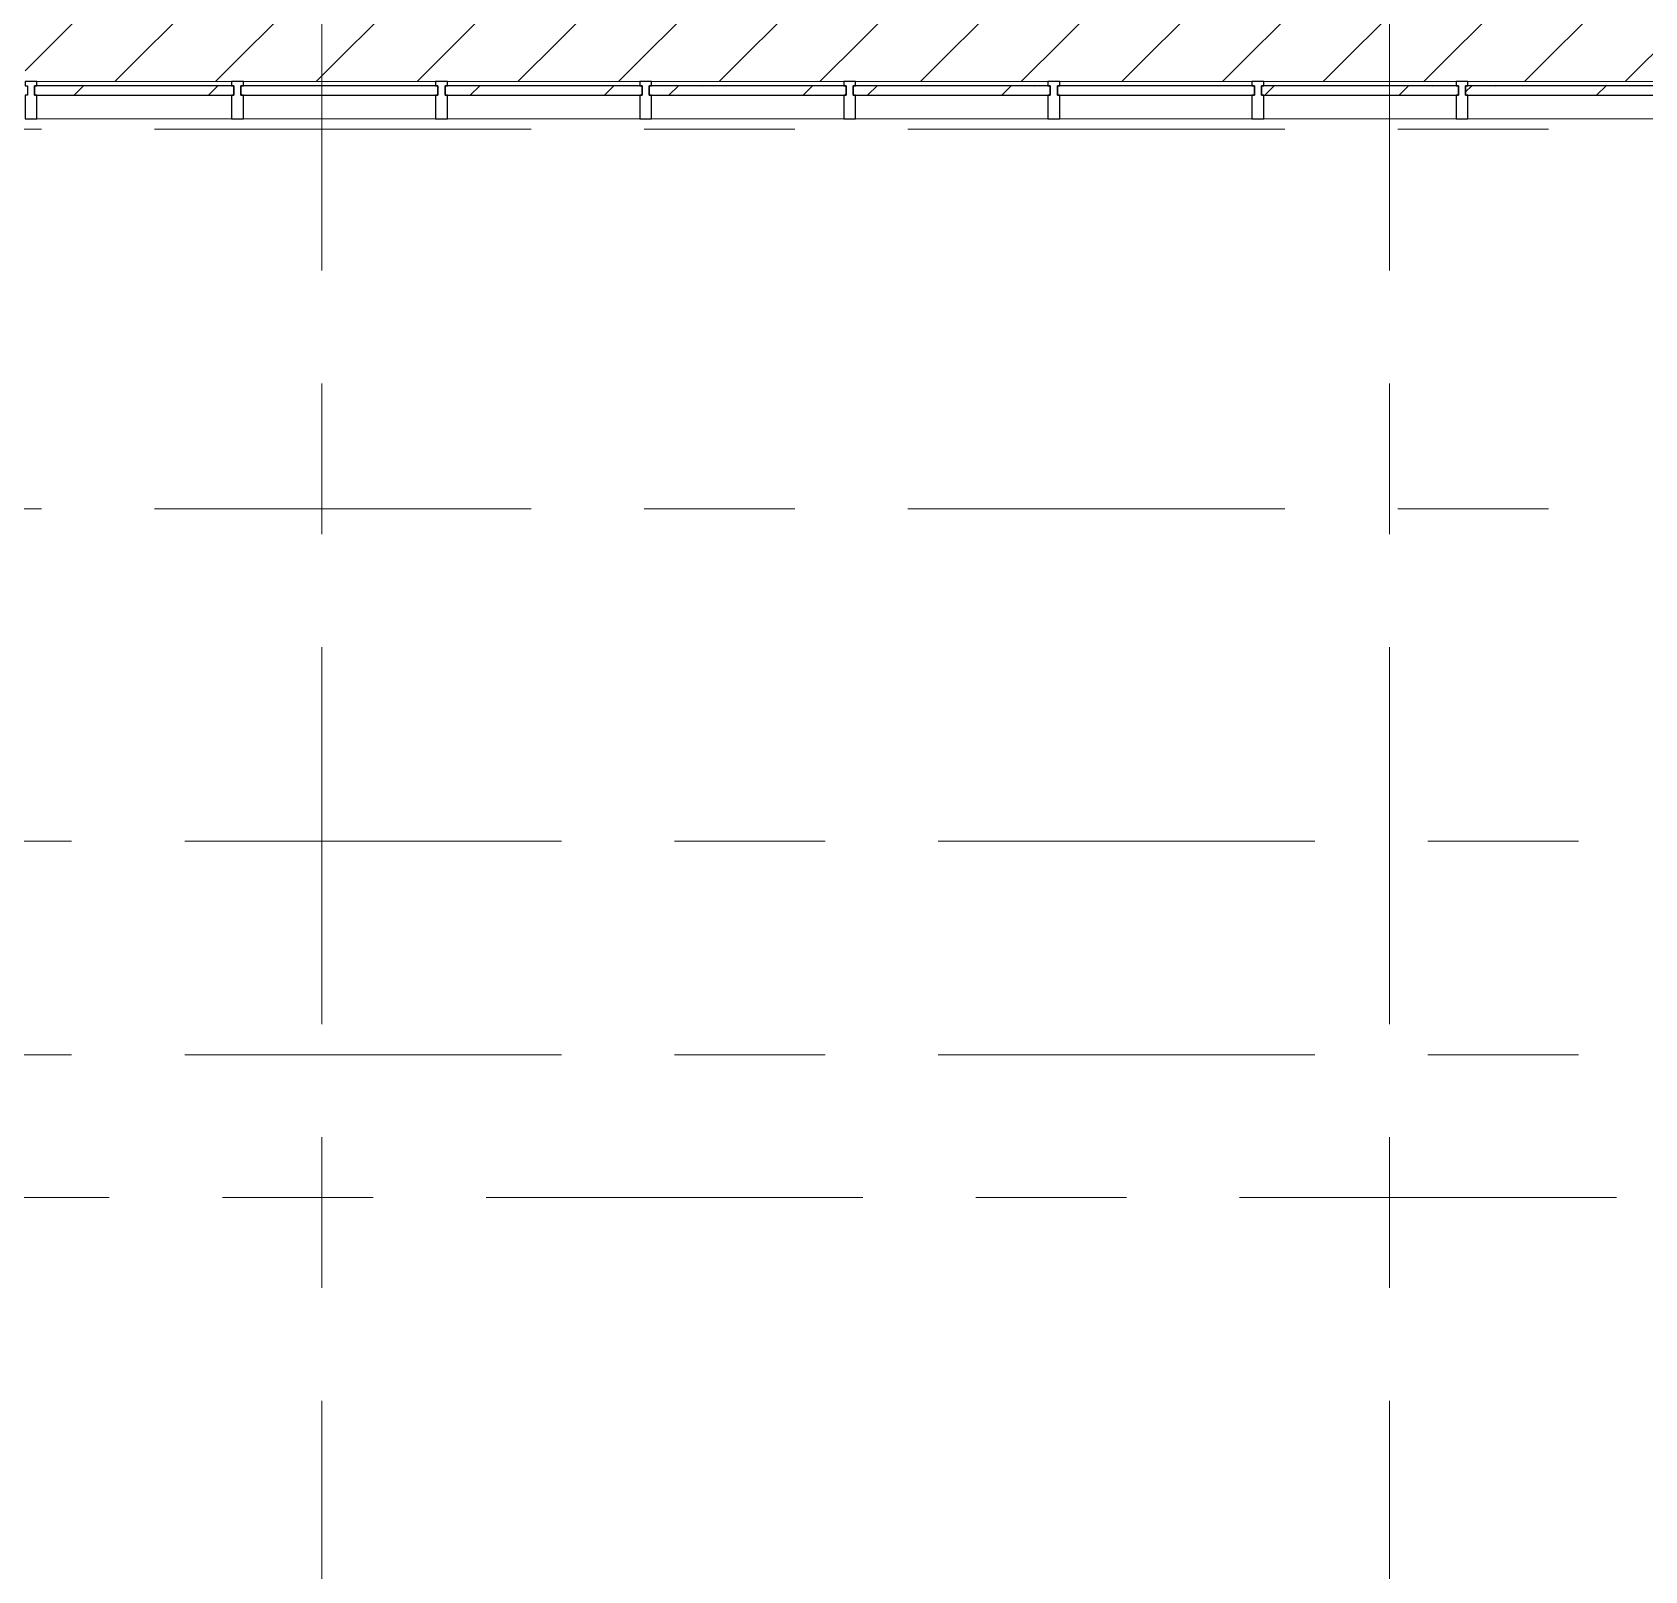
# Model space of a CAD drawing. Header units: millimetres. Extents: x -3456 to 185767, y -8553 to 29000.
# Drawn here: x 6791 to 13585, y 8927 to 15408 of the extents above; entities that cross this region are included whole.
import ezdxf

# ---------------------------------------------------------------- set-up
doc = ezdxf.new("R2010")
doc.units = ezdxf.units.MM
doc.linetypes.add('Осевая', pattern=[3175, 635, -476.25, 1587.5, -476.25])
for name, color, linetype, lineweight in [('A-DETL', 7, 'Continuous', 9), ('A-GLAZ-CURT', 7, 'Continuous', 9), ('A-GLAZ-CURT-1', 7, 'Continuous', 25), ('A-GLAZ-CWMG', 7, 'Continuous', 9), ('A-GLAZ-CWMG-1', 7, 'Continuous', 25), ('Оси-2', 7, 'Осевая', 9)]:
    doc.layers.add(name, color=color, linetype=linetype, lineweight=lineweight)
doc.layers.add('A-DETL-GENF-1', color=7, linetype='Continuous', lineweight=9, true_color=0xc0c0c0)

# ---------------------------------------------------------------- blocks, each defined once
blk = doc.blocks.new('Системная панель - Стекло - 40мм-23997895-План заполнения и маркировки дверных проемов 2 этажа в осях 1-12')
at = {"layer": 'A-GLAZ-CURT'}
h = blk.add_hatch(dxfattribs=at)
h.set_pattern_fill('FP_81', color=256, style=0, pattern_type=2)
h.set_pattern_definition([(45, (-7320, -15083), (-282.843, 282.843), [200, -600]), (45, (-7520, -15183), (-282.843, 282.843), [600, -200]), (45, (-7120, -15283), (-282.843, 282.843), [200, -600])])
h.paths.add_polyline_path([(-420, -40), (420, -40), (420, 0), (-420, 0)])
at = {"layer": 'A-GLAZ-CURT-1'}
for p, q in [((420, 0), (-420, 0)), ((-420, 0), (-420, -40)), ((420, -40), (420, 0)), ((-420, -40), (420, -40))]:
    blk.add_line(p, q, dxfattribs=at)
blk = doc.blocks.new('Прямоугольный импост - Импост структурный с накладкой - 160мм-23771928-План заполнения и маркировки дверных проемов 2 этажа в осях 1-12')
at = {"layer": 'A-GLAZ-CWMG'}
for p, q in [((7630, 15200), (6810, 15200)), ((7630, 15043), (6810, 15043))]:
    blk.add_line(p, q, dxfattribs=at)
blk = doc.blocks.new('Прямоугольный импост - Импост структурный с накладкой - 160мм-23997897-План заполнения и маркировки дверных проемов 2 этажа в осях 1-12')
at = {"layer": 'A-GLAZ-CWMG-1'}
for p, q in [((0, 140), (-50, 140)), ((-50, 140), (-50, 40)), ((0, 40), (0, 140)), ((-50, 40), (-40, 40)), ((-40, 0), (-50, 0)), ((-50, 0), (-50, -17)), ((-40, 40), (-40, 0)), ((-10, 0), (-10, 40)), ((-10, 40), (0, 40)), ((0, 0), (-10, 0)), ((0, -17), (0, 0)), ((-50, -17), (0, -17))]:
    blk.add_line(p, q, dxfattribs=at)
blk = doc.blocks.new('Системная панель - Стекло - 40мм-23997898-План заполнения и маркировки дверных проемов 2 этажа в осях 1-12')
at = {"layer": 'A-GLAZ-CURT'}
h = blk.add_hatch(dxfattribs=at)
h.set_pattern_fill('FP_82', color=256, style=0, pattern_type=2)
h.set_pattern_definition([(45, (-13350.13, -15083), (-282.843, 282.843), [200, -600]), (45, (-13550.13, -15183), (-282.843, 282.843), [600, -200]), (45, (-13150.13, -15283), (-282.843, 282.843), [200, -600])])
h.paths.add_polyline_path([(311.9, -40), (420.1, -40), (420.1, 0), (-420.1, 0), (-420.1, -40)])
at = {"layer": 'A-GLAZ-CURT-1'}
for p, q in [((420.1, 0), (-420.1, 0)), ((-420.1, 0), (-420.1, -40)), ((420.1, -40), (420.1, 0)), ((-420.1, -40), (420.1, -40))]:
    blk.add_line(p, q, dxfattribs=at)
blk = doc.blocks.new('Прямоугольный импост - Импост структурный с накладкой - 160мм-23771920-План заполнения и маркировки дверных проемов 2 этажа в осях 1-12')
at = {"layer": 'A-GLAZ-CWMG'}
for p, q in [((13660.3, 15200), (12840, 15200)), ((13660.3, 15043), (12840, 15043))]:
    blk.add_line(p, q, dxfattribs=at)
blk = doc.blocks.new('Прямоугольный импост - Импост структурный с накладкой - 160мм-23997894-План заполнения и маркировки дверных проемов 2 этажа в осях 1-12')
at = {"layer": 'A-GLAZ-CWMG-1'}
for p, q in [((-25, 40), (-25, 140)), ((-25, 140), (25, 140)), ((25, 140), (25, 40)), ((-15, 40), (-25, 40)), ((-25, -17), (-25, 0)), ((-25, 0), (-15, 0)), ((-15, 0), (-15, 40)), ((15, 40), (15, 0)), ((25, 40), (15, 40)), ((15, 0), (25, 0)), ((25, 0), (25, -17)), ((25, -17), (-25, -17))]:
    blk.add_line(p, q, dxfattribs=at)
blk = doc.blocks.new('Системная панель - Стекло - 40мм-23997899-План заполнения и маркировки дверных проемов 2 этажа в осях 1-12')
at = {"layer": 'A-GLAZ-CURT-1'}
for p, q in [((415, 0), (-415, 0)), ((-415, 0), (-415, -40)), ((415, -40), (415, 0)), ((-415, -40), (415, -40))]:
    blk.add_line(p, q, dxfattribs=at)
blk = doc.blocks.new('Прямоугольный импост - Импост структурный с накладкой - 160мм-23771909-План заполнения и маркировки дверных проемов 2 этажа в осях 1-12')
at = {"layer": 'A-GLAZ-CWMG'}
for p, q in [((11930, 15200), (11120, 15200)), ((11930, 15043), (11120, 15043))]:
    blk.add_line(p, q, dxfattribs=at)
blk = doc.blocks.new('Системная панель - Стекло - 40мм-V69-План заполнения и маркировки дверных проемов 2 этажа в осях 1-12')
at = {"layer": 'A-GLAZ-CURT'}
h = blk.add_hatch(dxfattribs=at)
h.set_pattern_fill('FP_84', color=256, style=0, pattern_type=2)
h.set_pattern_definition([(45, (-9045, -15083), (-282.843, 282.843), [200, -600]), (45, (-9245, -15183), (-282.843, 282.843), [600, -200]), (45, (-8845, -15283), (-282.843, 282.843), [200, -600])])
h.paths.add_polyline_path([(415, -40), (415, 0), (-415, 0), (-415, -40)])
at = {"layer": 'A-GLAZ-CURT-1'}
for p, q in [((415, 0), (-415, 0)), ((-415, 0), (-415, -40)), ((415, -40), (415, 0)), ((-415, -40), (415, -40))]:
    blk.add_line(p, q, dxfattribs=at)
blk = doc.blocks.new('Системная панель - Стекло - 40мм-V70-План заполнения и маркировки дверных проемов 2 этажа в осях 1-12')
at = {"layer": 'A-GLAZ-CURT'}
h = blk.add_hatch(dxfattribs=at)
h.set_pattern_fill('FP_85', color=256, style=0, pattern_type=2)
h.set_pattern_definition([(45, (-9905, -15083), (-282.843, 282.843), [200, -600]), (45, (-10105, -15183), (-282.843, 282.843), [600, -200]), (45, (-9705, -15283), (-282.843, 282.843), [200, -600])])
h.paths.add_polyline_path([(-415, -40), (415, -40), (415, 0), (-415, 0)])
at = {"layer": 'A-GLAZ-CURT-1'}
for p, q in [((415, 0), (-415, 0)), ((-415, 0), (-415, -40)), ((415, -40), (415, 0)), ((-415, -40), (415, -40))]:
    blk.add_line(p, q, dxfattribs=at)
blk = doc.blocks.new('Системная панель - Стекло - 40мм-V71-План заполнения и маркировки дверных проемов 2 этажа в осях 1-12')
at = {"layer": 'A-GLAZ-CURT-1'}
for p, q in [((415, 0), (-415, 0)), ((-415, 0), (-415, -40)), ((415, -40), (415, 0)), ((-415, -40), (415, -40))]:
    blk.add_line(p, q, dxfattribs=at)
blk = doc.blocks.new('Системная панель - Стекло - 40мм-V72-План заполнения и маркировки дверных проемов 2 этажа в осях 1-12')
at = {"layer": 'A-GLAZ-CURT'}
h = blk.add_hatch(dxfattribs=at)
h.set_pattern_fill('FP_86', color=256, style=0, pattern_type=2)
h.set_pattern_definition([(45, (-12485, -15083), (-282.843, 282.843), [200, -600]), (45, (-12685, -15183), (-282.843, 282.843), [600, -200]), (45, (-12285, -15283), (-282.843, 282.843), [200, -600])])
h.paths.add_polyline_path([(-415, -40), (415, -40), (415, 0), (-415, 0)])
at = {"layer": 'A-GLAZ-CURT-1'}
for p, q in [((415, 0), (-415, 0)), ((-415, 0), (-415, -40)), ((415, -40), (415, 0)), ((-415, -40), (415, -40))]:
    blk.add_line(p, q, dxfattribs=at)
blk = doc.blocks.new('Системная панель - Стекло - 40мм-V73-План заполнения и маркировки дверных проемов 2 этажа в осях 1-12')
at = {"layer": 'A-GLAZ-CURT'}
h = blk.add_hatch(dxfattribs=at)
h.set_pattern_fill('FP_87', color=256, style=0, pattern_type=2)
h.set_pattern_definition([(45, (-10765, -15083), (-282.843, 282.843), [200, -600]), (45, (-10965, -15183), (-282.843, 282.843), [600, -200]), (45, (-10565, -15283), (-282.843, 282.843), [200, -600])])
h.paths.add_polyline_path([(415, -40), (415, 0), (-415, 0), (-415, -40)])
at = {"layer": 'A-GLAZ-CURT-1'}
for p, q in [((415, 0), (-415, 0)), ((-415, 0), (-415, -40)), ((415, -40), (415, 0)), ((-415, -40), (415, -40))]:
    blk.add_line(p, q, dxfattribs=at)

msp = doc.modelspace()

# ---------------------------------------------------------------- hatches: boundary and pattern name
at = {"layer": 'A-DETL-GENF-1'}
h = msp.add_hatch(dxfattribs=at)
h.set_pattern_fill('FP_100', color=256, style=0, pattern_type=2)
h.set_pattern_definition([(45, (0, 0), (-212.132, 212.132), [])])
h.paths.add_polyline_path([(13562.1, 15200), (13710.3, 15200), (13710.3, 27150), (4660, 27150), (4660, 26500), (4060, 26500), (4060, 25750), (9710, 25750), (9710, 20770), (6760, 20770), (6760, 15200), (12223.3, 15200)])

# ---------------------------------------------------------------- linework, layer by layer
at = {"layer": 'A-DETL'}
msp.add_line((6760, 15200), (13710.3, 15200), dxfattribs=at)
at = {"layer": 'Оси-2'}
for p, q in [((8010, 593.7), (8010, 24898.1)), ((12510, 593.7), (12510, 24898.1)), ((-155.7, 15000), (35681, 15000)), ((-155.7, 13400), (35681, 13400)), ((-28.5, 12000), (35681, 12000)), ((-28.5, 11100), (36281, 11100)), ((1241.5, 10500), (36281, 10500))]:
    msp.add_line(p, q, dxfattribs=at)

# ---------------------------------------------------------------- block references
at = {"layer": 'A-GLAZ-CURT'}
for name, p in [('Системная панель - Стекло - 40мм-23997895-План заполнения и маркировки дверных проемов 2 этажа в осях 1-12', (7220, 15183)), ('Системная панель - Стекло - 40мм-V71-План заполнения и маркировки дверных проемов 2 этажа в осях 1-12', (8085, 15183)), ('Системная панель - Стекло - 40мм-V69-План заполнения и маркировки дверных проемов 2 этажа в осях 1-12', (8945, 15183)), ('Системная панель - Стекло - 40мм-V70-План заполнения и маркировки дверных проемов 2 этажа в осях 1-12', (9805, 15183)), ('Системная панель - Стекло - 40мм-V73-План заполнения и маркировки дверных проемов 2 этажа в осях 1-12', (10665, 15183)), ('Системная панель - Стекло - 40мм-23997899-План заполнения и маркировки дверных проемов 2 этажа в осях 1-12', (11525, 15183)), ('Системная панель - Стекло - 40мм-V72-План заполнения и маркировки дверных проемов 2 этажа в осях 1-12', (12385, 15183)), ('Системная панель - Стекло - 40мм-23997898-План заполнения и маркировки дверных проемов 2 этажа в осях 1-12', (13250.1, 15183))]:
    msp.add_blockref(name, p, dxfattribs=at)
at = {"layer": 'A-GLAZ-CWMG', "rotation": 180}
msp.add_blockref('Прямоугольный импост - Импост структурный с накладкой - 160мм-23997897-План заполнения и маркировки дверных проемов 2 этажа в осях 1-12', (6760, 15183), dxfattribs=at)
at = {"layer": 'A-GLAZ-CWMG'}
for name, p in [('Прямоугольный импост - Импост структурный с накладкой - 160мм-23771928-План заполнения и маркировки дверных проемов 2 этажа в осях 1-12', (0, 0)), ('Прямоугольный импост - Импост структурный с накладкой - 160мм-23771909-План заполнения и маркировки дверных проемов 2 этажа в осях 1-12', (-3440, 0)), ('Прямоугольный импост - Импост структурный с накладкой - 160мм-23771909-План заполнения и маркировки дверных проемов 2 этажа в осях 1-12', (-2580, 0)), ('Прямоугольный импост - Импост структурный с накладкой - 160мм-23771909-План заполнения и маркировки дверных проемов 2 этажа в осях 1-12', (-1720, 0)), ('Прямоугольный импост - Импост структурный с накладкой - 160мм-23771909-План заполнения и маркировки дверных проемов 2 этажа в осях 1-12', (-860, 0)), ('Прямоугольный импост - Импост структурный с накладкой - 160мм-23771909-План заполнения и маркировки дверных проемов 2 этажа в осях 1-12', (0, 0)), ('Прямоугольный импост - Импост структурный с накладкой - 160мм-23771909-План заполнения и маркировки дверных проемов 2 этажа в осях 1-12', (860, 0)), ('Прямоугольный импост - Импост структурный с накладкой - 160мм-23771920-План заполнения и маркировки дверных проемов 2 этажа в осях 1-12', (0, 0))]:
    msp.add_blockref(name, p, dxfattribs=at)
at = {"layer": 'A-GLAZ-CWMG', "extrusion": (0, 0, -1), "rotation": 180}
for p in [(-7655, 15183), (-8515, 15183), (-9375, 15183), (-10235, 15183), (-11095, 15183), (-11955, 15183), (-12815, 15183)]:
    msp.add_blockref('Прямоугольный импост - Импост структурный с накладкой - 160мм-23997894-План заполнения и маркировки дверных проемов 2 этажа в осях 1-12', p, dxfattribs=at)

doc.saveas('drawing.dxf')
